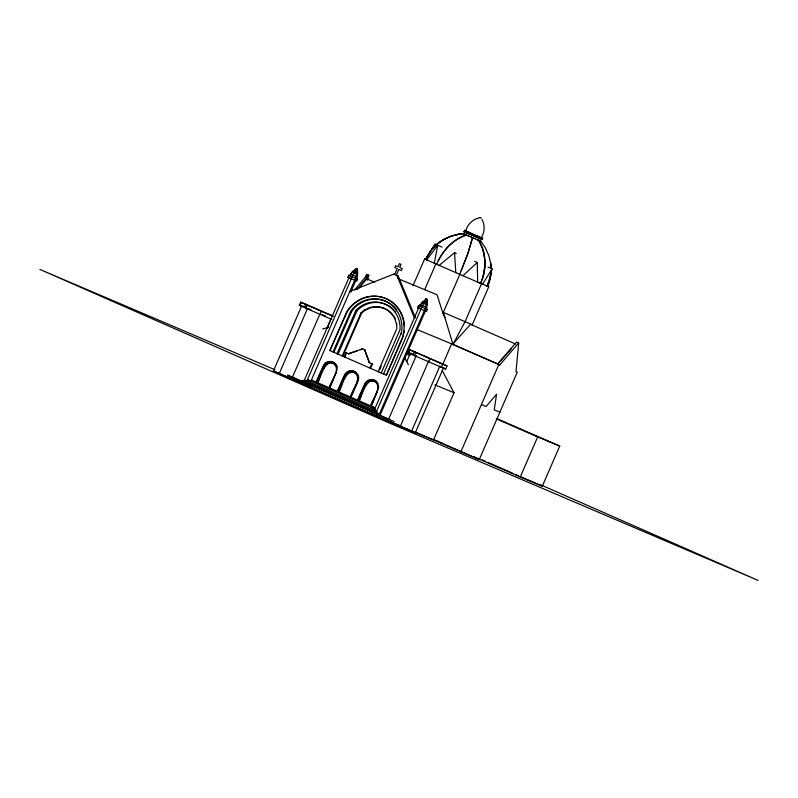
<?xml version="1.0" encoding="UTF-8"?>
<svg xmlns="http://www.w3.org/2000/svg" width="798" height="798" viewBox="0 0 798 798"><rect width="100%" height="100%" fill="white"/><g stroke="black" fill="none" stroke-linecap="round" stroke-linejoin="round"><path stroke-width="1.2" d="M454.91 234.941L463.179 233.595L478.84 240.437C486.7 253.245 486.71 269.844 480.615 283.36L488.765 286.751L472.236 324.746L442.531 312.058M484.955 264.826L483.219 276.118L480.615 283.36M491.069 271.26L490.132 278.981L487.598 286.243L487.029 285.973M511.558 348.566L497.703 363.968L516.595 342.083L518.7 343L515.987 371.589L517.294 372.127L479.269 459.568L415.828 432.287M367.609 280.258L368.806 275.19L366.871 274.352L365.574 276.856L354.651 289.993M490.052 278.951L490.75 275.14A40.917 40.608 -64.1 0 0 491.149 271.3A41.257 41.107 -62.9 0 1 490.77 275.15L489.074 282.692L487.518 286.193M384.377 374.332L383.529 373.973L401.115 333.524L401.883 329.365A29.646 28.409 -67.5 0 0 385.175 301.095A29.646 28.409 -67.5 0 0 353.135 308.078L350.621 311.469L333.025 351.928L333.883 352.277L351.469 311.819L353.983 308.437A29.646 28.409 -67.5 0 1 396.796 309.873M442.032 247.121L437.693 245.245L434.341 263.25L435.309 263.669M487.708 286.273L488.376 282.672M472.516 237.704L467.847 253.694L461.204 270.791M472.576 237.734L467.808 253.674L459.688 274.332M483.219 276.118L484.087 272.387A41.257 32.209 -66.9 0 0 484.975 261.275L483.109 250.153L478.72 240.378L481.034 241.345L485.583 248.248L488.835 255.689L490.72 263.649A40.917 40.608 -64.1 0 1 491.109 267.38A41.257 41.107 -62.9 0 0 490.72 263.649L491.059 267.36M487.458 286.213L492.067 268.846L488.027 267.081M465.912 230.502C467.558 224.358 472.725 219.37 478.92 217.934M349.923 396.776L350.352 396.955C351.758 390.042 363.349 378.292 353.983 372.277C343.21 369.514 342.522 386.013 338.432 391.748M307.39 308.826L299.31 305.245L300.666 302.133L306.661 304.666M300.028 305.564L301.375 302.452M443.688 367.479L415.269 432.835L411.519 431.279L273.415 370.97L301.564 306.223M304.427 307.529L305.774 304.427M279.24 373.574L307.649 308.218L311.04 309.704M374.152 415.08L297.046 381.574C295.051 379.17 284.278 378.91 288.158 375.389L389.813 419.638M292.148 377.863L319.808 314.252L331.778 319.429M297.046 381.574L297.854 379.708L287.659 375.2L288.158 375.389M301.335 383.18L302.143 381.324M304.996 381.354L302.582 380.357L302.123 381.414L302.711 381.653M351 278.652L351.888 276.607L356.347 278.542L355.459 280.587L347.858 277.265L348.746 275.22L350.063 275.769M303.769 381.574L348.926 277.734L351.31 278.791M349.813 275.689L350.502 274.093L351.888 274.672M327.13 328.197L330.581 320.247M351.04 274.322L351.998 272.128L352.836 272.477M352.616 272.397L353.245 270.961L354.392 271.45M305.345 381.544L305.843 380.407L307.639 381.155M353.943 271.26L355.06 269.933M306.651 381.494L352.896 275.15L356.287 276.617L310.941 381.075M357.354 268.966C356.846 273.684 357.255 265.016 355.649 270.193M356.367 268.527L355.02 271.739L353.245 270.961M308.008 381.344L308.567 380.057L309.794 380.566M355.938 272.118L357.015 272.597L357.674 271.081L356.566 272.407L357.713 272.896L357.095 274.332M356.756 276.806L357.713 274.602L356.427 274.063L357.055 272.627L354.821 271.649L354.192 273.096L351.998 272.128M311.449 381.284L311.928 380.187L311.42 379.978L373.893 407.249L373.095 409.085M350.751 292.088L355.709 280.677M356.596 278.622L357.295 277.036L355.908 276.457L356.866 274.253L354.003 273.016L353.055 275.21L350.502 274.093M329.444 387.838L335.968 372.836A7.611 7.292 -67.5 0 0 332.786 362.023A7.611 7.292 -67.5 0 0 322.721 367.05L316.198 382.052L323.15 367.23A7.611 7.292 -67.5 0 1 337.215 366.791M402.461 338.232L386.382 375.22L329.883 350.561L346.452 312.447A32.219 30.873 -67.5 0 1 385.903 298.612A32.219 30.873 -67.5 0 1 402.661 336.985L402.95 337.105A32.219 30.873 -67.5 0 0 403.539 334.961M404.406 326.143A32.219 30.873 -67.5 0 0 381.135 297.046A32.219 30.873 -67.5 0 0 346.751 312.567L329.883 350.561M317.265 382.511C321.365 376.776 322.053 360.267 332.826 363.04C342.182 369.055 330.591 380.796 329.185 387.718M336.297 365.803C326.063 354.651 320.447 377.504 317.963 382.801L316.836 382.332M356.955 289.714L368.806 275.19M381.245 372.965L400.017 329.614A26.823 25.696 -67.5 0 0 384.895 304.038A26.823 25.696 -67.5 0 0 355.918 310.362L337.015 353.644L338.083 354.093L356.985 310.801A26.823 25.696 -67.5 0 1 395.708 312.108M378.791 371.848L378.142 371.579L396.845 328.557L396.636 324.517L395.1 319.399A22.494 21.556 -67.5 0 0 368.846 307.928L364.068 310.292L360.965 312.886L342.252 355.908L342.901 356.177L361.624 313.155L364.716 310.562L369.504 308.198A22.494 21.556 -67.5 0 1 393.065 315.11M330.332 386.94L335.968 372.836M346.611 352.886L346.013 352.646L344.197 356.816L344.796 357.055L346.152 353.933M350.611 397.075L357.135 382.072A7.611 7.292 -67.5 0 0 353.953 371.269A7.611 7.292 -67.5 0 0 343.888 376.297L337.364 391.299L344.317 376.466A7.611 7.292 -67.5 0 1 356.127 372.536M356.257 373.574C345.414 367.14 342.262 386.282 339.13 392.037L338.003 391.579M394.671 274.482L397.224 268.607L394.83 267.569L395.648 265.674L398.042 266.722L399.379 263.649L401.015 264.357L399.678 267.43L402.252 268.557L401.364 270.602L398.791 269.475L396.297 275.2M351.03 397.254L355.699 386.541M355.878 386.132L357.324 382.801L356.626 382.511M372.387 363.958L370.501 368.287L369.913 368.038L371.788 363.718L372.387 363.958L369.105 362.541L364.576 349.704L369.703 362.791L369.105 362.541M371.279 406.092L377.374 390.92A7.611 7.292 -67.5 0 0 374.202 380.107A7.611 7.292 -67.5 0 0 364.137 385.135L357.614 400.137L364.566 385.314A7.611 7.292 -67.5 0 1 377.743 382.95M358.681 400.596C362.771 394.85 363.459 378.352 374.232 381.125C383.589 387.13 372.008 398.88 370.591 405.793L370.172 405.623M377.713 383.878C367.469 372.736 361.863 395.589 359.379 400.885L358.252 400.416M412.985 285.734L424.646 258.921L427.489 260.098M379.778 369.584L381.254 366.192M371.748 405.025L377.374 390.92M402.661 336.985L386.382 375.22M424.696 289.644L435.878 263.939L459.838 274.392L442.92 313.265L444.995 317.614M371.02 413.873L371.828 412.017M375.808 413.045L420.955 309.195L417.504 307.679L418.391 305.634L420.466 306.512M374.91 408.566L420.157 304.507L421.154 304.926M420.686 304.736L421.643 302.542L422.491 302.891M374.88 410.521L375.439 409.234L308.567 380.057M375.16 410.681L374.671 411.818L376.457 412.556L376.955 411.419L305.843 380.407M422.262 302.811L422.89 301.365L424.047 301.863M422.92 303.08L424.706 300.347M427 299.37L426.481 301.125L427.209 299.459L426.022 298.941L425.085 300.517L427.319 301.484L426.072 304.477L427.359 305.016L426.401 307.21M376.097 413.723L376.556 412.656L379.399 413.833M426.022 298.941L424.676 302.153L422.89 301.365M426.87 301.305L426.212 302.821L427.359 303.31L426.74 304.746M425.992 308.956L425.105 311.001L420.646 309.065L421.534 307.021L427.319 309.504L426.421 311.549L424.356 310.671M379.708 416.067L425.354 311.08M415.987 356.247L407.908 352.666L409.264 349.564L415.259 352.088M408.626 352.985L409.973 349.883M406.711 361.594L410.431 353.035L413.344 354.342M413.025 354.95L414.371 351.848M372.746 414.631L387.309 420.895L388.117 419.04L394.162 421.544M416.257 355.639L387.838 420.995L382.013 418.391L409.504 430.252M400.257 426.421L428.676 361.065M411.519 431.279L439.937 365.923M442.96 363.838L451.638 343.878L499.807 364.886L518.7 343M439.678 366.531L445.673 369.055L447.02 365.953L439.01 362.402M442.162 370.402L454.042 392.756L433.494 439.997L394.072 423.678M460.815 451.927L498.84 364.486M473.643 456.665L520.246 477.014L537.672 436.935L496.306 418.85M520.246 477.014L542.321 486.152L559.747 446.072L496.605 418.511M436.636 264.268C442.242 251.25 452.516 239.3 466.411 235.041C453.872 238.911 444.097 249.265 438.252 260.766M425.753 259.4C429.873 249.784 437.863 242.023 447.339 237.684M427.479 255.949L425.813 259.43L431.788 249.545M481.503 237.265C484.865 231.869 484.994 224.697 481.812 219.191M492.067 268.846L482.561 284.188L459.608 274.293M437.693 245.245L426.711 259.839L427.688 260.258M358.831 288.048L366.89 278.851L374.751 282.283M431.698 249.505L434.361 246.642M417.254 329.644L452.606 344.277L470.531 324.337L515.628 344.038M474.69 261.385L477.254 262.522L462.93 275.729L462.381 275.49M434.292 246.612C442.092 239.111 452.506 234.572 463.279 233.634M439.169 265.375L454.561 252.667L456.237 253.365M437.174 243.969L443.678 239.46L451.099 236.168M349.364 291.629L393.793 274.103L395.12 274.652M360.407 349.714L362.671 348.856L348.517 353.733L357.015 350.99M451.01 236.138L459.05 234.123M322.691 328.936L328.507 327.389M465.543 232.358L463.668 231.55L465.623 232.358M480.965 237.495L482.84 238.303L478.022 236.248M298.113 381.943L299.709 382.511M480.386 238.821L478.85 238.173M388.117 419.04L297.854 379.708M463.069 233.555L465.164 234.462M455.768 272.617L454.561 252.667M415.429 317.754L398.212 275.998L396.875 275.45L414.561 318.332M398.042 278.642L437.065 294.791L442.92 313.265M355.599 278.213L357.664 279.091L356.776 281.135L354.701 280.258M347.858 277.265L349.175 277.814M417.504 307.679L418.82 308.228M364.866 309.893L365.514 310.173M396.377 323.659L397.035 323.928M355.718 310.621L356.796 311.06M360.965 312.886L361.624 313.155M350.621 311.469L351.469 311.819M401.115 333.524L401.973 333.873M441.025 363.429L447.02 365.953M299.31 305.245L302.482 306.552M407.908 352.666L411.08 353.983M406.621 354.023L410.012 355.429M434.89 384.826L454.042 392.756M481.423 404.546L486.142 406.491L496.565 394.222L494.251 409.853L499.877 412.187M536.096 436.227L559.747 446.072M323.549 368.058L324.247 368.347M357.135 382.072L357.554 382.252A7.611 7.292 -67.5 0 0 357.504 374.112M344.716 377.304L345.414 377.594M364.955 386.142L365.654 386.431M328.756 387.539L329.883 388.008M373.893 407.249L373.384 407.04L373.354 408.317M375.439 409.234L374.272 408.746L373.713 410.032L374.94 410.541M307.449 383.688L309.604 384.596M273.415 370.97L299.779 382.332M287.35 377.245L305.255 384.586M308.646 385.993L310.911 386.93M301.315 383.269L309.564 386.801L307.17 385.743M304.078 384.466L304.646 384.696M307.09 385.733L307.978 386.092M310.821 387.339L314.322 388.786M401.005 426.102L372.427 414.272L374.811 415.319M441.503 442.87L433.115 439.389L437.683 441.414M373.703 414.87L374.272 415.1M375.289 415.578L379.21 417.204L376.826 416.157M387.309 420.895L393.354 423.399M466.202 231.031L464.236 230.223L468.885 232.278M274.961 369.743L39.9 269.425L387.738 422.341L758.1 580.405L540.276 484.645M477.443 237.575L482.271 239.629L481.673 239.35M476.615 239.47L479.598 240.717L479.119 240.497M476.306 235.51L479.129 236.737M475.728 236.836L478.551 238.063M304.886 303.888L317.993 309.554M321.165 311.14L333.135 316.327M413.484 351.31L426.591 356.975M429.763 358.571L442.8 364.207L441.444 367.309L428.406 361.674M322.332 314.621L325.704 316.078M291.659 379L302.921 383.858M474.411 234.682L476.995 235.819M473.832 236.008L476.416 237.146M474.91 238.732L471.049 237.056M355.679 270.223L357.225 270.891M426.701 303.031L424.466 302.063L423.838 303.499L421.643 302.542M373.434 414.681L378.202 416.795L425.933 307.031L422.541 305.564L421.853 307.15L418.391 305.634M472.177 233.724L474.62 234.792M471.608 235.051L474.052 236.118M479.239 282.761L481.533 283.759L465.015 321.754L452.995 344.437L443.299 312.387M469.832 232.697L472.456 233.834M464.077 231.709L465.842 232.477M469.254 234.023L471.877 235.161M436.865 244.747L435.03 243.949L425.534 259.28L426.571 259.739M393.793 274.103L398.212 275.998M366.122 275.609L367.818 276.347M365.574 276.856L367.1 277.524M452.606 344.277L499.807 364.886M317.714 309.415L331.898 315.609M426.312 356.836L440.496 363.03M362.073 348.606L365.175 349.953M346.013 352.646L349.115 353.983M302.582 380.357L376.556 412.656M482.132 459.867L485.533 461.364M487.807 462.351L512.795 473.264M515.059 474.251L518.471 475.738M520.745 476.735L542.321 486.152M439.937 442.391L479.269 459.568M467.728 231.779L470.571 233.006M467.149 233.106L469.992 234.333M469.164 236.228L466.122 234.891M468.306 233.605L465.453 232.358L466.95 232.996M425.813 298.851L426.302 299.07L425.573 300.736L424.247 300.158M356.167 268.447L356.656 268.657L355.928 270.322L354.601 269.744M357.564 269.046L357.065 268.826L356.347 270.502L357.674 271.081M426.242 301.016L427.319 301.484M356.137 272.198L357.713 272.896M420.157 304.507L422.701 305.624L423.658 303.43L426.511 304.666L425.553 306.861L426.94 307.449L426.242 309.035L425.244 308.617L427.319 309.504M348.746 275.22L352.197 276.736M305.165 384.915L302.781 383.858L306.671 385.414L300.906 382.831M424.646 258.921L436.686 264.288M409.264 349.564L417.344 353.145M300.666 302.133L308.736 305.724M302.801 306.053L305.714 307.35M478.85 240.368L481.034 241.345M486.86 285.903L488.765 286.751M330.412 314.971L333.295 316.267M443.498 368.087L445.673 369.055M410.471 430.681L415.269 432.835M442.421 443.159L443.119 443.518M404.995 358.332L408.386 364.726M483.109 250.153L484.625 257.345M378.461 385.683L378.691 387.688M477.254 262.522L477.673 282.093M404.267 330.562A32.219 30.873 -67.5 0 1 403.978 332.776M394.272 316.846A22.494 21.556 -67.5 0 1 395.309 318.711M307.27 305.095L305.913 308.198L320.068 314.382L321.424 311.27L307.27 305.095M415.868 352.517L414.521 355.619L428.676 361.803L430.022 358.691L415.868 352.517M480.795 217.595L479.748 217.824L480.825 217.605"/></g></svg>
